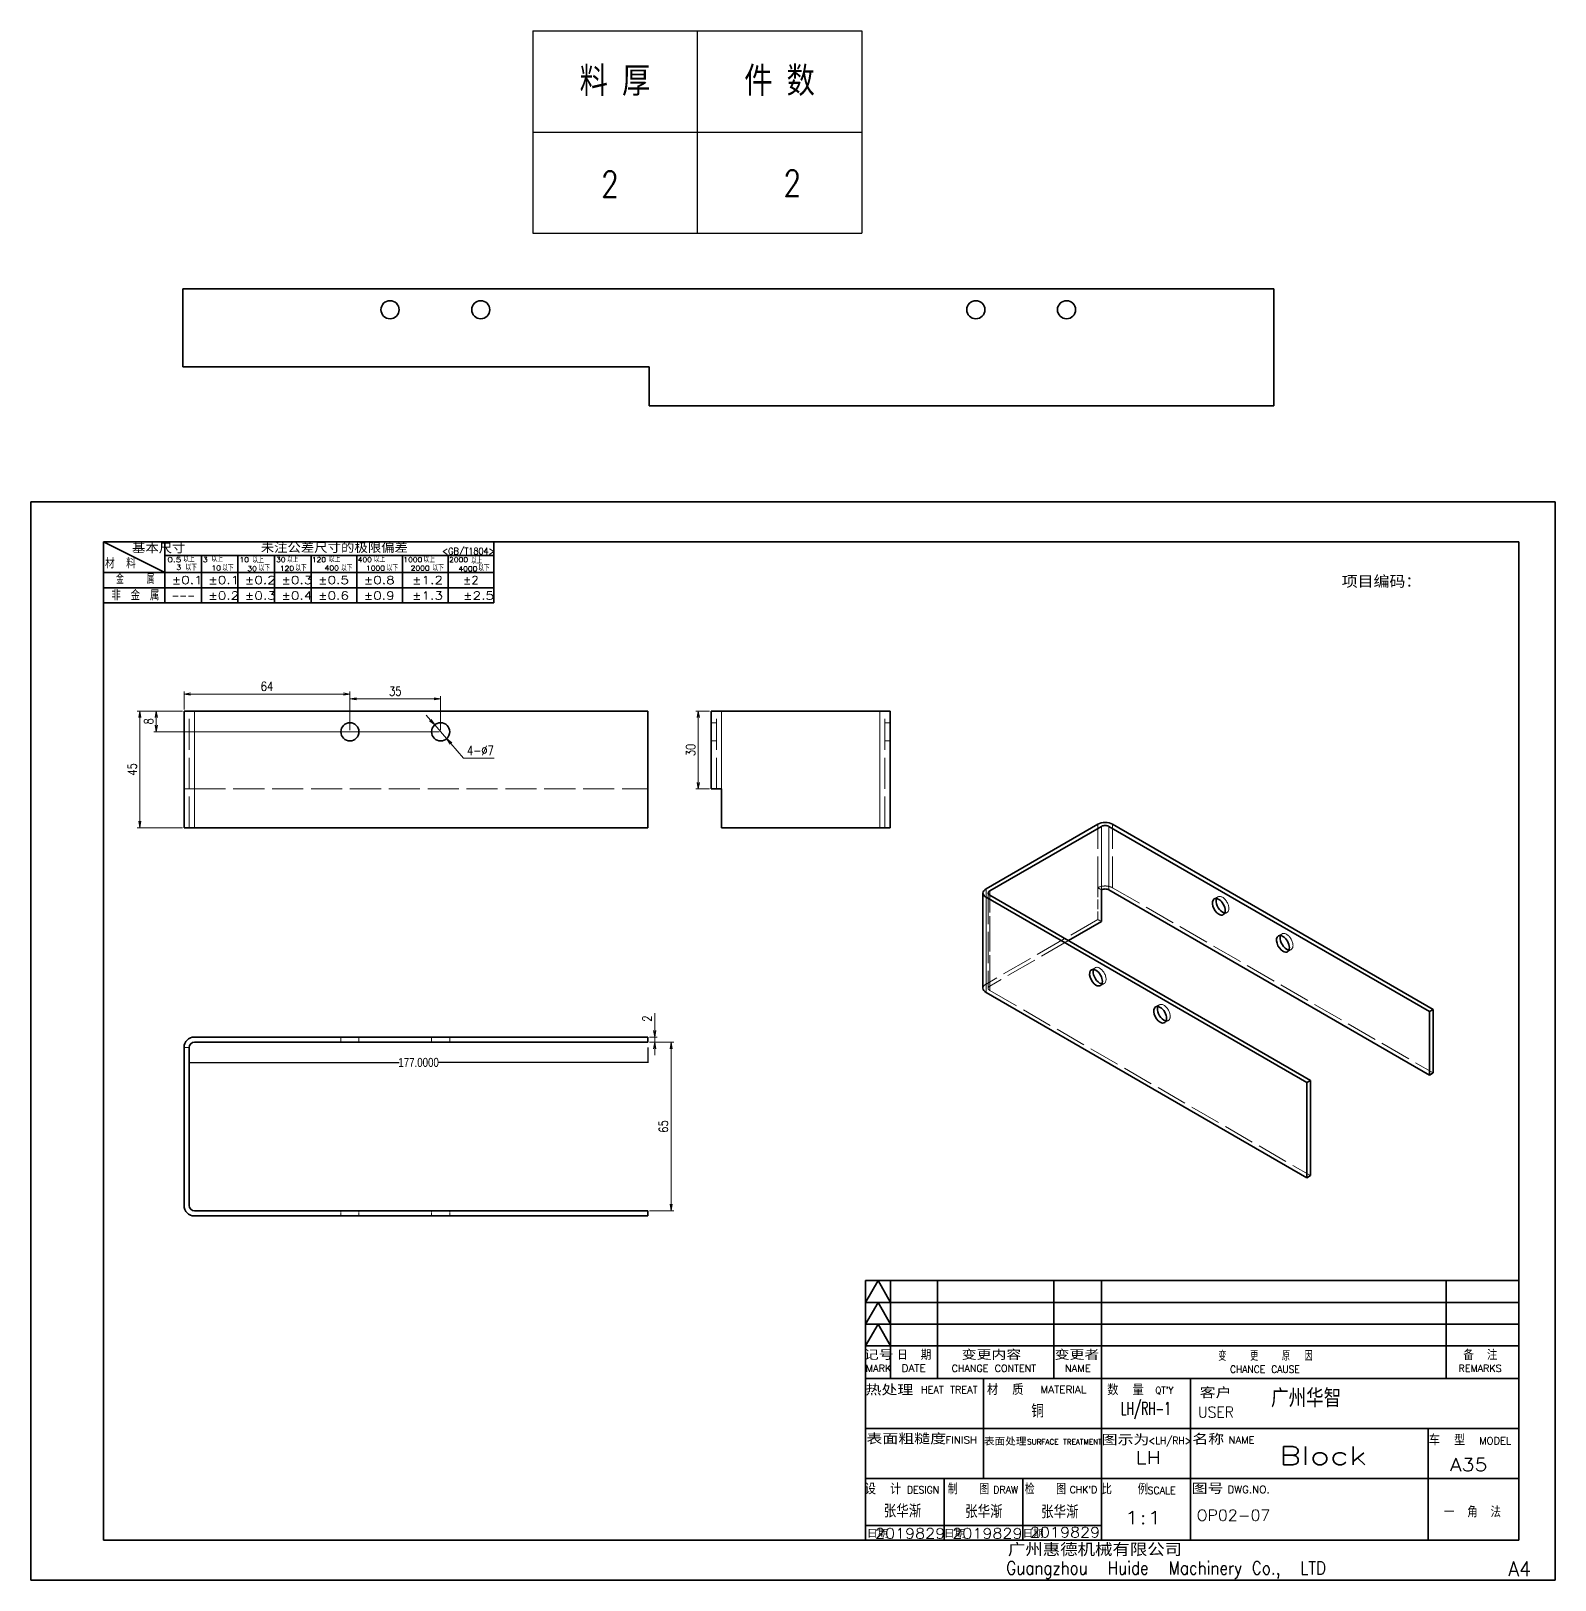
# Model space of a CAD drawing. Extents: x 101112 to 102986, y -48524 to -47445.
# Drawn here: x 101112 to 101700, y -48313 to -47716 of the extents above; entities that cross this region are included whole.
import ezdxf
from ezdxf.enums import TextEntityAlignment as Align

# ---------------------------------------------------------------- set-up
doc = ezdxf.new("R2010")
doc.units = 0
doc.header["$MEASUREMENT"] = 0
doc.linetypes.add('DASHED', pattern=[15, 12, -3])
doc.styles.add('DIM', font='romans.shx', dxfattribs={"width": 0.8, "bigfont": 'bigfont.shx'})
doc.styles.add('HD', font='txt.shx', dxfattribs={"bigfont": 'gbcbig.shx'})
doc.styles.get("Standard").update_dxf_attribs({"font": 'FSGB2312.ttf', "width": 0.8, "height": 3.5})
doc.dimstyles.new('DEH 1-1$0', dxfattribs={"dimtxt": 3.5, "dimasz": 2.5, "dimexe": 1, "dimexo": 0.625, "dimgap": 1.2, "dimtad": 3, "dimdsep": 46, "dimtxsty": 'DIM', "dimblk": 'OPEN', "dimcen": 0, "dimclrd": 8, "dimclre": 8, "dimclrt": 2, "dimazin": 2, "dimtfac": 0.5, "dimtmove": 0, "dimatfit": 3, "dimldrblk": 'OPEN', "dimfxl": 0, "dimtolj": 2, "dimlwd": 13, "dimlwe": 13, "dimarcsym": 0})
doc.dimstyles.new('DEH 1-1$3', dxfattribs={"dimtxt": 3.5, "dimasz": 2.5, "dimexe": 1, "dimexo": 0.625, "dimgap": 1.2, "dimtad": 3, "dimtih": 1, "dimtoh": 1, "dimdsep": 46, "dimtxsty": 'DIM', "dimblk": 'OPEN', "dimcen": 0, "dimclrd": 8, "dimclre": 8, "dimclrt": 2, "dimazin": 2, "dimtfac": 0.5, "dimtmove": 0, "dimatfit": 3, "dimldrblk": 'OPEN', "dimfxl": 0, "dimtolj": 2, "dimlwd": 13, "dimlwe": 13, "dimarcsym": 0})
doc.dimstyles.get("Standard").update_dxf_attribs({"dimtxt": 0.18, "dimasz": 0.18, "dimexe": 0.18, "dimexo": 0.0625, "dimgap": 0.09, "dimtad": 0, "dimtih": 1, "dimtoh": 1, "dimdec": 4, "dimzin": 0, "dimdsep": 46, "dimtxsty": 'Standard', "dimcen": 0.09, "dimadec": 0, "dimazin": 0, "dimtfac": 1, "dimtdec": 4, "dimtofl": 0, "dimtmove": 0, "dimatfit": 3, "dimfxl": 0, "dimtolj": 1, "dimtzin": 0, "dimarcsym": 0})

# ---------------------------------------------------------------- blocks, each defined once
blk = doc.blocks.new('_Open')
at = {"color": 0, "linetype": 'ByBlock', "lineweight": -2}
for p, q in [((-1, 0.17), (0, 0)), ((-1, -0.17), (0, 0)), ((0, 0), (-1, 0))]:
    blk.add_line(p, q, dxfattribs=at)
blk = doc.blocks.new('*D300')
at = {"color": 8, "linetype": 'ByBlock', "lineweight": 13, "transparency": 16777216}
for p, q in [((101170.88, -47978.15), (101159.8, -47978.15)), ((101160.8, -47980.65), (101160.8, -47983.65)), ((101269.88, -47986.15), (101159.8, -47986.15))]:
    blk.add_line(p, q, dxfattribs=at)
at = {"layer": 'Defpoints', "color": 0, "transparency": 16777216}
for p in [(101171.5, -47978.15), (101160.8, -47986.15), (101270.5, -47986.15)]:
    blk.add_point(p, dxfattribs=at)
at = {"color": 8, "lineweight": 13, "transparency": 16777216, "xscale": 2.5, "yscale": 2.5, "zscale": 2.5}
for p, rotation in [((101160.8, -47978.15), 90), ((101160.8, -47986.15), 270)]:
    blk.add_blockref('_Open', p, dxfattribs=dict(at, rotation=rotation))
at = {"color": 2, "transparency": 16777216, "insert": (101157.85, -47982.15), "char_height": 3.5, "attachment_point": 5, "rotation": 90, "style": 'DIM'}
blk.add_mtext('\\A2;8', dxfattribs=at)
blk = doc.blocks.new('*D301')
at = {"color": 8, "linetype": 'ByBlock', "lineweight": 13, "transparency": 16777216}
for p, q in [((101171.5, -47977.53), (101171.5, -47970.59)), ((101174, -47971.59), (101233, -47971.59)), ((101235.5, -47985.53), (101235.5, -47970.59))]:
    blk.add_line(p, q, dxfattribs=at)
at = {"layer": 'Defpoints', "color": 0, "transparency": 16777216}
for p in [(101235.5, -47971.59), (101171.5, -47978.15), (101235.5, -47986.15)]:
    blk.add_point(p, dxfattribs=at)
at = {"color": 8, "lineweight": 13, "transparency": 16777216, "xscale": 2.5, "yscale": 2.5, "zscale": 2.5, "rotation": 180}
blk.add_blockref('_Open', (101171.5, -47971.59), dxfattribs=at)
at = {"color": 8, "lineweight": 13, "transparency": 16777216, "xscale": 2.5, "yscale": 2.5, "zscale": 2.5}
blk.add_blockref('_Open', (101235.5, -47971.59), dxfattribs=at)
at = {"color": 2, "transparency": 16777216, "insert": (101203.5, -47968.64), "char_height": 3.5, "attachment_point": 5, "style": 'DIM'}
blk.add_mtext('\\A2;64', dxfattribs=at)
blk = doc.blocks.new('*D302')
at = {"color": 8, "linetype": 'ByBlock', "lineweight": 13, "transparency": 16777216}
for p, q in [((101235.5, -47985.53), (101235.5, -47972.44)), ((101238, -47973.44), (101268, -47973.44)), ((101270.5, -47985.53), (101270.5, -47972.44))]:
    blk.add_line(p, q, dxfattribs=at)
at = {"layer": 'Defpoints', "color": 0, "transparency": 16777216}
for p in [(101270.5, -47973.44), (101235.5, -47986.15), (101270.5, -47986.15)]:
    blk.add_point(p, dxfattribs=at)
at = {"color": 8, "lineweight": 13, "transparency": 16777216, "xscale": 2.5, "yscale": 2.5, "zscale": 2.5, "rotation": 180}
blk.add_blockref('_Open', (101235.5, -47973.44), dxfattribs=at)
at = {"color": 8, "lineweight": 13, "transparency": 16777216, "xscale": 2.5, "yscale": 2.5, "zscale": 2.5}
blk.add_blockref('_Open', (101270.5, -47973.44), dxfattribs=at)
at = {"color": 2, "transparency": 16777216, "insert": (101253, -47970.49), "char_height": 3.5, "attachment_point": 5, "style": 'DIM'}
blk.add_mtext('\\A2;35', dxfattribs=at)
blk = doc.blocks.new('*D303')
at = {"color": 8, "lineweight": 13, "transparency": 16777216}
for p, q in [((101266.56, -47981.63), (101264.91, -47979.75)), ((101268.2, -47983.51), (101272.8, -47988.79)), ((101279.36, -47996.31), (101274.44, -47990.67)), ((101291.09, -47996.31), (101279.36, -47996.31))]:
    blk.add_line(p, q, dxfattribs=at)
at = {"layer": 'Defpoints', "color": 0, "transparency": 16777216}
for p in [(101268.2, -47983.51), (101272.8, -47988.79)]:
    blk.add_point(p, dxfattribs=at)
at = {"color": 8, "lineweight": 13, "transparency": 16777216, "xscale": 2.5, "yscale": 2.5, "zscale": 2.5}
for p, rotation in [((101268.2, -47983.51), 311.0948106693893), ((101272.8, -47988.79), 131.0948106693893)]:
    blk.add_blockref('_Open', p, dxfattribs=dict(at, rotation=rotation))
at = {"color": 2, "transparency": 16777216, "insert": (101285.83, -47993.36), "char_height": 3.5, "attachment_point": 5, "style": 'DIM'}
blk.add_mtext('\\A2;4-%%c7', dxfattribs=at)
blk = doc.blocks.new('*D304')
at = {"color": 8, "linetype": 'ByBlock', "lineweight": 13, "transparency": 16777216}
for p, q in [((101170.88, -47978.15), (101153.46, -47978.15)), ((101154.46, -47980.65), (101154.46, -48020.65)), ((101170.88, -48023.15), (101153.46, -48023.15))]:
    blk.add_line(p, q, dxfattribs=at)
at = {"layer": 'Defpoints', "color": 0, "transparency": 16777216}
for p in [(101171.5, -47978.15), (101154.46, -48023.15), (101171.5, -48023.15)]:
    blk.add_point(p, dxfattribs=at)
at = {"color": 8, "lineweight": 13, "transparency": 16777216, "xscale": 2.5, "yscale": 2.5, "zscale": 2.5}
for p, rotation in [((101154.46, -47978.15), 90), ((101154.46, -48023.15), 270)]:
    blk.add_blockref('_Open', p, dxfattribs=dict(at, rotation=rotation))
at = {"color": 2, "transparency": 16777216, "insert": (101151.51, -48000.65), "char_height": 3.5, "attachment_point": 5, "rotation": 90, "style": 'DIM'}
blk.add_mtext('\\A2;45', dxfattribs=at)
blk = doc.blocks.new('*D305')
at = {"color": 8, "linetype": 'ByBlock', "lineweight": 13, "transparency": 16777216}
for p, q in [((101374.28, -47978.15), (101368.92, -47978.15)), ((101369.92, -47980.65), (101369.92, -48005.65)), ((101374.28, -48008.15), (101368.92, -48008.15))]:
    blk.add_line(p, q, dxfattribs=at)
at = {"layer": 'Defpoints', "color": 0, "transparency": 16777216}
for p in [(101374.9, -47978.15), (101369.92, -48008.15), (101374.9, -48008.15)]:
    blk.add_point(p, dxfattribs=at)
at = {"color": 8, "lineweight": 13, "transparency": 16777216, "xscale": 2.5, "yscale": 2.5, "zscale": 2.5}
for p, rotation in [((101369.92, -47978.15), 90), ((101369.92, -48008.15), 270)]:
    blk.add_blockref('_Open', p, dxfattribs=dict(at, rotation=rotation))
at = {"color": 2, "transparency": 16777216, "insert": (101366.97, -47993.15), "char_height": 3.5, "attachment_point": 5, "rotation": 90, "style": 'DIM'}
blk.add_mtext('\\A2;30', dxfattribs=at)
blk = doc.blocks.new('*D306')
at = {"color": 8, "linetype": 'ByBlock', "lineweight": 13, "transparency": 16777216}
for p, q in [((101353.1, -48101.37), (101353.1, -48094.61)), ((101351.13, -48103.87), (101354.1, -48103.87)), ((101351.13, -48105.87), (101354.1, -48105.87)), ((101353.1, -48105.87), (101353.1, -48103.87)), ((101353.1, -48108.37), (101353.1, -48110.87))]:
    blk.add_line(p, q, dxfattribs=at)
at = {"layer": 'Defpoints', "color": 0, "transparency": 16777216}
for p in [(101350.5, -48103.87), (101350.5, -48105.87), (101353.1, -48103.87)]:
    blk.add_point(p, dxfattribs=at)
at = {"color": 8, "lineweight": 13, "transparency": 16777216, "xscale": 2.5, "yscale": 2.5, "zscale": 2.5}
for p, rotation in [((101353.1, -48103.87), 270), ((101353.1, -48105.87), 90)]:
    blk.add_blockref('_Open', p, dxfattribs=dict(at, rotation=rotation))
at = {"color": 2, "transparency": 16777216, "insert": (101350.15, -48096.74), "char_height": 3.5, "attachment_point": 5, "rotation": 90, "style": 'DIM'}
blk.add_mtext('\\A2;2', dxfattribs=at)
blk = doc.blocks.new('*D307')
at = {"color": 8, "linetype": 'ByBlock', "lineweight": 13, "transparency": 16777216}
for p, q in [((101351.13, -48105.87), (101360.42, -48105.87)), ((101359.42, -48108.37), (101359.42, -48168.37)), ((101351.13, -48170.87), (101360.42, -48170.87))]:
    blk.add_line(p, q, dxfattribs=at)
at = {"layer": 'Defpoints', "color": 0, "transparency": 16777216}
for p in [(101350.5, -48105.87), (101350.5, -48170.87), (101359.42, -48170.87)]:
    blk.add_point(p, dxfattribs=at)
at = {"color": 8, "lineweight": 13, "transparency": 16777216, "xscale": 2.5, "yscale": 2.5, "zscale": 2.5}
for p, rotation in [((101359.42, -48105.87), 90), ((101359.42, -48170.87), 270)]:
    blk.add_blockref('_Open', p, dxfattribs=dict(at, rotation=rotation))
at = {"color": 2, "transparency": 16777216, "insert": (101356.47, -48138.37), "char_height": 3.5, "attachment_point": 5, "rotation": 90, "style": 'DIM'}
blk.add_mtext('\\A2;65', dxfattribs=at)
blk = doc.blocks.new('*D308')
at = {"color": 0, "linetype": 'ByBlock', "lineweight": -2, "transparency": 16777216}
for p, q in [((101173.5, -48107.94), (101173.5, -48113.86)), ((101350.5, -48107.94), (101350.5, -48113.86)), ((101173.68, -48113.68), (101254.47, -48113.68)), ((101350.32, -48113.68), (101269.53, -48113.68))]:
    blk.add_line(p, q, dxfattribs=at)
at = {"color": 0, "transparency": 16777216}
for points in [[(101173.68, -48113.65), (101173.68, -48113.71), (101173.5, -48113.68)], [(101350.32, -48113.65), (101350.32, -48113.71), (101350.5, -48113.68)]]:
    blk.add_solid(points, dxfattribs=at)
at = {"layer": 'Defpoints', "color": 0, "transparency": 16777216}
for p in [(101173.5, -48107.87), (101350.5, -48107.87), (101350.5, -48113.68)]:
    blk.add_point(p, dxfattribs=at)
at = {"color": 0, "transparency": 16777216, "insert": (101262, -48113.68), "char_height": 3.5, "attachment_point": 5}
blk.add_mtext('\\A1;177.0000', dxfattribs=at)
blk = doc.blocks.new('*T315')
at = {"color": 0, "linetype": 'ByBlock', "lineweight": -2, "transparency": 16777216}
for p, q in [((0, 0), (127, 0)), ((0, 0), (0, -78)), ((63.5, 0), (63.5, -78)), ((127, 0), (127, -78)), ((0, -39), (127, -39)), ((0, -78), (127, -78))]:
    blk.add_line(p, q, dxfattribs=at)
at = {"color": 0, "transparency": 16777216, "char_height": 10, "width": 60.5, "attachment_point": 5}
for s, insert in [('{\\fSimSun|b0|i0|c134|p2;料 厚}', (31.75, -19.5)), ('{\\fSimSun|b0|i0|c134|p2;件 数}', (95.25, -19.5))]:
    blk.add_mtext(s, dxfattribs=dict(at, insert=insert))
blk = doc.blocks.new('拆图参数')
blk.add_blockref('*T315', (-63.5, 78))
at = {"style": 'DIM', "width": 0.8}
blk.add_attdef('6', text='', height=10, dxfattribs=at).set_placement((-37.13, 18.91), align=Align.MIDDLE_LEFT)
blk.add_attdef('1', text='', height=10, dxfattribs=at).set_placement((36.65, 19.27), align=Align.MIDDLE_CENTER)

msp = doc.modelspace()

# ---------------------------------------------------------------- linework, layer by layer
at = {"color": 30, "lineweight": 35}
for p, q in [((101345.98744, -47815.36101), (101170.98744, -47815.36101)), ((101170.98744, -47815.36101), (101170.98744, -47845.36101)), ((101350.98744, -47815.36101), (101411.98744, -47815.36101)), ((101416.98744, -47815.36101), (101591.98744, -47815.36101)), ((101591.98744, -47815.36101), (101591.98744, -47860.36101)), ((101345.98744, -47845.36101), (101170.98744, -47845.36101)), ((101347.98744, -47845.36101), (101345.98744, -47845.36101)), ((101346.98744, -47845.36101), (101350.98744, -47845.36101)), ((101349.98744, -47845.36101), (101347.98744, -47845.36101)), ((101350.98744, -47845.36101), (101350.98744, -47860.36101)), ((101350.98744, -47860.36101), (101411.98744, -47860.36101)), ((101416.98744, -47860.36101), (101591.98744, -47860.36101)), ((101700.44779, -47897.49969), (101112.44779, -47897.49969)), ((101112.44779, -48313.29969), (101112.44779, -47897.49969)), ((101700.44779, -48313.29969), (101700.44779, -47897.49969)), ((101171.5009, -48023.15135), (101171.5009, -47978.15135)), ((101175.5009, -47978.15135), (101350.5009, -47978.15135)), ((101350.5009, -47978.15135), (101350.5009, -48023.15135)), ((101374.90298, -48008.15135), (101374.90298, -47978.15135)), ((101378.90298, -47978.15135), (101439.90298, -47978.15135)), ((101443.90298, -48023.15135), (101443.90298, -47978.15135)), ((101175.5009, -48023.15135), (101350.5009, -48023.15135)), ((101378.90298, -48023.15135), (101439.90298, -48023.15135)), ((101524.05261, -48021.79567), (101480.9191, -48046.69882)), ((101525.46683, -48022.61217), (101482.33331, -48047.51532)), ((101528.29526, -48022.61217), (101652.03894, -48094.05562)), ((101529.70947, -48021.79567), (101653.45316, -48093.23913)), ((101528.29526, -48047.10707), (101652.03894, -48118.55052)), ((101479.74753, -48048.33181), (101479.74753, -48085.07416)), ((101480.9191, -48049.96481), (101604.66279, -48121.40826)), ((101482.33331, -48049.14831), (101606.077, -48120.59176)), ((101480.9191, -48086.70715), (101604.66279, -48158.1506)), ((101652.03894, -48118.55052), (101652.03894, -48094.05562)), ((101653.45316, -48117.73402), (101653.45316, -48093.23913)), ((101175.5009, -48103.87333), (101350.5009, -48103.87333)), ((101175.5009, -48105.87333), (101350.5009, -48105.87333)), ((101171.5009, -48107.87333), (101171.5009, -48168.87333)), ((101173.5009, -48107.87333), (101173.5009, -48168.87333)), ((101604.66279, -48121.40826), (101604.66279, -48158.1506)), ((101606.077, -48120.59176), (101606.077, -48157.33411)), ((101175.5009, -48170.87333), (101350.5009, -48170.87333)), ((101175.5009, -48172.87333), (101350.5009, -48172.87333)), ((101112.44779, -48313.29969), (101700.44779, -48313.29969))]:
    msp.add_line(p, q, dxfattribs=at)
at = {"color": 30, "lineweight": 35, "ltscale": 0.1}
for p, q in [((101349.98744, -47815.36101), (101345.98744, -47815.36101)), ((101346.98744, -47815.36101), (101350.98744, -47815.36101)), ((101411.98744, -47815.36101), (101415.98744, -47815.36101)), ((101412.98744, -47815.36101), (101416.98744, -47815.36101)), ((101411.98744, -47860.36101), (101415.98744, -47860.36101)), ((101412.98744, -47860.36101), (101416.98744, -47860.36101)), ((101171.5009, -47978.15135), (101175.5009, -47978.15135)), ((101374.90298, -47978.15135), (101378.90298, -47978.15135)), ((101439.90298, -47978.15135), (101443.90298, -47978.15135)), ((101374.90298, -48008.15135), (101378.90298, -48008.15135)), ((101171.5009, -48023.15135), (101175.5009, -48023.15135)), ((101439.90298, -48023.15135), (101443.90298, -48023.15135))]:
    msp.add_line(p, q, dxfattribs=at)
at = {"color": 7, "lineweight": 35}
for p, q in [((101112.44779, -47897.49969), (101112.44779, -48313.29969)), ((101700.44779, -47897.49969), (101112.44779, -47897.49969)), ((101700.44779, -48313.29969), (101700.44779, -47897.49969)), ((101140.44779, -47912.89969), (101140.44779, -48297.89969)), ((101686.44779, -47912.89969), (101140.44779, -47912.89969)), ((101686.44779, -48297.89969), (101686.44779, -47912.89969)), ((101686.44779, -48235.59969), (101434.44779, -48235.59969)), ((101140.44779, -48297.89969), (101686.44779, -48297.89969)), ((101112.44779, -48313.29969), (101700.44779, -48313.29969))]:
    msp.add_line(p, q, dxfattribs=at)
at = {"color": 9, "lineweight": 35}
for p, q in [((101140.44779, -47912.89969), (101164.07979, -47924.74369)), ((101164.07979, -47936.41969), (101164.07979, -47912.89969)), ((101291.08779, -47936.41969), (101291.08779, -47912.89969)), ((101164.07979, -47918.19169), (101291.08779, -47918.19169)), ((101140.44779, -47924.74369), (101291.08779, -47924.74369)), ((101140.44779, -47930.58169), (101291.08779, -47930.58169)), ((101140.44779, -47936.41969), (101291.08779, -47936.41969)), ((101434.44779, -48197.79969), (101686.44779, -48197.79969)), ((101434.44779, -48297.89969), (101434.44779, -48197.79969)), ((101444.04895, -48235.59969), (101444.04895, -48197.79969)), ((101462.24895, -48235.59969), (101462.24895, -48197.79969)), ((101507.04895, -48235.59969), (101507.04895, -48197.79969)), ((101525.44779, -48297.89969), (101525.44779, -48197.79969)), ((101658.44779, -48197.79969), (101658.44779, -48235.59969)), ((101434.44779, -48206.19969), (101686.44779, -48206.19969)), ((101434.44779, -48214.59969), (101686.44779, -48214.59969)), ((101434.44779, -48222.99969), (101686.44779, -48222.99969)), ((101434.44779, -48222.99969), (101686.44779, -48222.99969)), ((101686.44779, -48235.59969), (101434.44779, -48235.59969)), ((101559.74779, -48235.59969), (101559.74779, -48297.89969)), ((101559.74779, -48254.84969), (101434.44779, -48254.84969)), ((101559.74779, -48254.84969), (101686.44779, -48254.84969)), ((101651.44779, -48254.84969), (101651.44779, -48297.89969)), ((101559.74779, -48274.09969), (101434.44779, -48274.09969)), ((101464.79979, -48274.09969), (101464.79979, -48297.89969)), ((101495.12379, -48274.09969), (101495.12379, -48297.89969)), ((101559.74779, -48274.09969), (101686.44779, -48274.09969)), ((101434.44779, -48292.29969), (101525.44779, -48292.29969))]:
    msp.add_line(p, q, dxfattribs=at)
at = {"color": 9, "lineweight": 35, "ltscale": 0.4557}
for p, q in [((101178.19179, -47936.41969), (101178.19179, -47918.19169)), ((101192.30379, -47936.41969), (101192.30379, -47918.19169)), ((101206.41579, -47936.41969), (101206.41579, -47918.19169)), ((101220.52779, -47936.41969), (101220.52779, -47918.19169)), ((101238.16779, -47936.41969), (101238.16779, -47918.19169)), ((101255.80779, -47936.41969), (101255.80779, -47918.19169)), ((101273.44779, -47936.41969), (101273.44779, -47918.19169))]:
    msp.add_line(p, q, dxfattribs=at)
at = {"color": 30, "linetype": 'DASHED', "lineweight": 13}
for p, q in [((101173.5009, -48023.15135), (101173.5009, -47978.15135)), ((101175.5009, -48023.15135), (101175.5009, -47978.15135)), ((101175.5009, -48008.15135), (101175.5009, -47978.15135)), ((101175.5009, -48008.15135), (101175.5009, -47978.15135)), ((101376.90298, -48008.15135), (101376.90298, -47978.15135)), ((101378.90298, -48008.15135), (101378.90298, -47978.15135)), ((101439.90298, -48023.15135), (101439.90298, -47978.15135)), ((101441.90298, -48023.15135), (101441.90298, -47978.15135)), ((101175.5009, -48008.15135), (101350.5009, -48008.15135)), ((101524.05261, -48046.29057), (101524.05261, -48021.79567)), ((101529.70947, -48046.29057), (101529.70947, -48021.79567)), ((101480.9191, -48083.44117), (101480.9191, -48046.69882)), ((101529.70947, -48046.29057), (101653.45316, -48117.73402)), ((101481.74753, -48048.33181), (101481.74753, -48085.07416)), ((101482.33331, -48084.25766), (101482.33331, -48049.14831)), ((101482.33331, -48085.89066), (101482.33331, -48049.14831)), ((101524.05261, -48058.53802), (101480.9191, -48083.44117)), ((101512.7389, -48066.70299), (101482.33331, -48084.25766)), ((101482.33331, -48085.89066), (101606.077, -48157.33411))]:
    msp.add_line(p, q, dxfattribs=at)
at = {"color": 30, "lineweight": 13}
for p, q in [((101175.5009, -48023.15135), (101175.5009, -47978.15135)), ((101378.90298, -48008.15135), (101378.90298, -47978.15135)), ((101439.90298, -48023.15135), (101439.90298, -47978.15135)), ((101525.46683, -48047.10707), (101525.46683, -48022.61217)), ((101528.29526, -48047.10707), (101528.29526, -48022.61217)), ((101480.9191, -48086.70715), (101480.9191, -48049.96481))]:
    msp.add_line(p, q, dxfattribs=at)
at = {"color": 30, "linetype": 'DASHED', "lineweight": 13, "ltscale": 0.05}
for p, q in [((101376.90298, -47982.65135), (101374.90298, -47982.65135)), ((101376.90298, -47982.65135), (101374.90298, -47982.65135)), ((101443.90298, -47982.65135), (101441.90298, -47982.65135)), ((101443.90298, -47982.65135), (101441.90298, -47982.65135)), ((101376.90298, -47989.65135), (101374.90298, -47989.65135)), ((101376.90298, -47989.65135), (101374.90298, -47989.65135)), ((101443.90298, -47989.65135), (101441.90298, -47989.65135)), ((101443.90298, -47989.65135), (101441.90298, -47989.65135)), ((101171.5009, -48008.15135), (101173.5009, -48008.15135)), ((101173.5009, -48008.15135), (101175.5009, -48008.15135)), ((101232.0009, -48103.87333), (101232.0009, -48105.87333)), ((101239.0009, -48103.87333), (101239.0009, -48105.87333)), ((101267.0009, -48103.87333), (101267.0009, -48105.87333)), ((101274.0009, -48103.87333), (101274.0009, -48105.87333)), ((101171.5009, -48107.87333), (101173.5009, -48107.87333)), ((101232.0009, -48170.87333), (101232.0009, -48172.87333)), ((101239.0009, -48170.87333), (101239.0009, -48172.87333)), ((101267.0009, -48170.87333), (101267.0009, -48172.87333)), ((101274.0009, -48170.87333), (101274.0009, -48172.87333))]:
    msp.add_line(p, q, dxfattribs=at)
at = {"color": 30, "lineweight": 35, "ltscale": 0.375}
msp.add_line((101378.90298, -48008.15135), (101378.90298, -48023.15135), dxfattribs=at)
at = {"color": 30, "linetype": 'DASHED', "lineweight": 13, "ltscale": 0.306186}
msp.add_line((101524.05261, -48046.29057), (101524.05261, -48058.53802), dxfattribs=at)
at = {"color": 30, "linetype": 'DASHED', "lineweight": 13, "ltscale": 0.040825}
for p, q in [((101524.05261, -48046.29057), (101525.46683, -48047.10707)), ((101570.38588, -48049.79146), (101568.97166, -48050.60795)), ((101524.05261, -48058.53802), (101525.46683, -48059.35452)), ((101573.88588, -48055.85363), (101572.47166, -48056.67013)), ((101595.13461, -48064.08015), (101593.7204, -48064.89664)), ((101598.63461, -48070.14232), (101597.2204, -48070.95882)), ((101523.00972, -48077.14409), (101521.59551, -48077.96059)), ((101526.50972, -48083.20627), (101525.09551, -48084.02277)), ((101547.75846, -48091.43278), (101546.34425, -48092.24928)), ((101551.25846, -48097.49496), (101549.84425, -48098.31146))]:
    msp.add_line(p, q, dxfattribs=at)
at = {"color": 30, "lineweight": 35, "ltscale": 0.306186}
msp.add_line((101525.46683, -48059.35452), (101525.46683, -48047.10707), dxfattribs=at)
at = {"color": 30, "lineweight": 13, "ltscale": 0.040825}
msp.add_line((101482.33331, -48049.14831), (101482.33331, -48047.51532), dxfattribs=at)
at = {"color": 30, "lineweight": 35, "ltscale": 0.367424}
msp.add_line((101525.46683, -48059.35452), (101512.7389, -48066.70299), dxfattribs=at)
at = {"color": 30, "lineweight": 35, "ltscale": 0.040825}
for p, q in [((101652.03894, -48094.05562), (101653.45316, -48093.23913)), ((101652.03894, -48118.55052), (101653.45316, -48117.73402)), ((101604.66279, -48121.40826), (101606.077, -48120.59176)), ((101604.66279, -48158.1506), (101606.077, -48157.33411))]:
    msp.add_line(p, q, dxfattribs=at)
at = {"color": 30, "lineweight": 35, "ltscale": 0.05}
for p, q in [((101350.5009, -48105.87333), (101350.5009, -48103.87333)), ((101350.5009, -48172.87333), (101350.5009, -48170.87333))]:
    msp.add_line(p, q, dxfattribs=at)
at = {"color": 9, "lineweight": 35, "ltscale": 0.241875}
for p, q in [((101434.44779, -48206.19969), (101439.24837, -48197.79969)), ((101439.24837, -48197.79969), (101444.04895, -48206.19969)), ((101434.44779, -48214.59969), (101439.24837, -48206.19969)), ((101439.24837, -48206.19969), (101444.04895, -48214.59969)), ((101434.44779, -48222.99969), (101439.24837, -48214.59969)), ((101439.24837, -48214.59969), (101444.04895, -48222.99969))]:
    msp.add_line(p, q, dxfattribs=at)
at = {"color": 9, "lineweight": 35, "ltscale": 0.48125}
for p, q in [((101479.94779, -48235.59969), (101479.94779, -48254.84969)), ((101479.94779, -48254.84969), (101479.94779, -48274.09969))]:
    msp.add_line(p, q, dxfattribs=at)
at = {"color": 30, "lineweight": 35}
for centre in [(101250.98744, -47823.36101), (101285.98744, -47823.36101), (101476.98744, -47823.36101), (101511.98744, -47823.36101), (101235.5009, -47986.15135), (101270.5009, -47986.15135)]:
    msp.add_circle(centre, 3.5, dxfattribs=at)
for centre, radius, start, end in [((101175.5009, -48107.87333), 4, 90, 180), ((101175.5009, -48107.87333), 2, 90, 180), ((101175.5009, -48168.87333), 4, 180, 270), ((101175.5009, -48168.87333), 2, 180, 270)]:
    msp.add_arc(centre, radius, start, end, dxfattribs=at)
for centre, major_axis, start_param, end_param in [((101526.8811, -48023.42867), (-4, 0), 3.926990817, 5.497787144), ((101526.8811, -48023.42867), (-2, 0), 3.926990817, 5.497787144), ((101483.74755, -48048.33181), (-4, 0), 5.497787144, 6.283185307), ((101526.8811, -48047.92358), (-2, 0), 3.926990817, 5.497787144), ((101483.74755, -48048.33181), (-4, 0), 6.283185307, 7.068583471), ((101483.74755, -48048.33181), (-2, 0), 5.497787144, 6.283185307), ((101483.74755, -48048.33181), (-2, 0), 6.283185307, 7.068583471), ((101570.72167, -48053.63903), (-1.75, 3.03109), 0, 2.35619449), ((101570.72167, -48053.63903), (-1.75, 3.03109), 3.141592654, 6.283185307), ((101572.13586, -48052.82253), (-1.75, 3.03109), 0.415879716, 2.35619449), ((101570.72167, -48053.63903), (-1.75, 3.03109), 2.35619449, 3.141592654), ((101572.13586, -48052.82253), (-1.75, 3.03109), 2.35619449, 2.725713083), ((101595.47039, -48067.92776), (-1.75, 3.03109), 0, 2.35619449), ((101595.47039, -48067.92776), (-1.75, 3.03109), 3.141592654, 6.283185307), ((101596.88464, -48067.11123), (-1.75, 3.03109), 0.415879716, 2.35619449), ((101595.47039, -48067.92776), (-1.75, 3.03109), 2.35619449, 3.141592654), ((101596.88464, -48067.11123), (-1.75, 3.03109), 2.35619449, 2.725713083), ((101523.34545, -48080.99166), (-1.75, 3.03109), 0, 2.35619449), ((101523.34545, -48080.99166), (-1.75, 3.03109), 3.141592654, 6.283185307), ((101524.75976, -48080.17519), (-1.75, 3.03109), 0.415879716, 2.35619449), ((101524.75976, -48080.17519), (-1.75, 3.03109), 2.35619449, 2.725713083), ((101483.74755, -48085.07418), (-4, 0), 6.283185307, 7.068583471), ((101523.34545, -48080.99166), (-1.75, 3.03109), 2.35619449, 3.141592654), ((101548.09423, -48095.28036), (-1.75, 3.03109), 0, 2.35619449), ((101548.09423, -48095.28036), (-1.75, 3.03109), 3.141592654, 6.283185307), ((101549.50848, -48094.46389), (-1.75, 3.03109), 0.415879716, 2.35619449), ((101548.09423, -48095.28036), (-1.75, 3.03109), 2.35619449, 3.141592654), ((101549.50848, -48094.46389), (-1.75, 3.03109), 2.35619449, 2.725713083)]:
    msp.add_ellipse(centre, major_axis=major_axis, ratio=0.577350269, start_param=start_param, end_param=end_param, dxfattribs=at)
at = {"color": 30, "linetype": 'DASHED', "lineweight": 13}
for centre, major_axis, start_param, end_param in [((101526.8811, -48047.92358), (-4, 0), 3.926990817, 5.497787144), ((101572.13586, -48052.82253), (-1.75, 3.03109), 0, 0.415879716), ((101572.13586, -48052.82253), (-1.75, 3.03109), 3.141592654, 6.283185307), ((101572.13586, -48052.82253), (-1.75, 3.03109), 2.725713083, 3.141592654), ((101596.88464, -48067.11123), (-1.75, 3.03109), 0, 0.415879716), ((101596.88464, -48067.11123), (-1.75, 3.03109), 3.141592654, 6.283185307), ((101596.88464, -48067.11123), (-1.75, 3.03109), 2.725713083, 3.141592654), ((101524.75976, -48080.17519), (-1.75, 3.03109), 0, 0.415879716), ((101524.75976, -48080.17519), (-1.75, 3.03109), 3.141592654, 6.283185307), ((101483.74755, -48085.07418), (-4, 0), 5.497787144, 6.283185307), ((101483.74755, -48085.07418), (-2, 0), 5.497787144, 6.283185307), ((101483.74755, -48085.07418), (-2, 0), 6.283185307, 7.068583471), ((101524.75976, -48080.17519), (-1.75, 3.03109), 2.725713083, 3.141592654), ((101549.50848, -48094.46389), (-1.75, 3.03109), 0, 0.415879716), ((101549.50848, -48094.46389), (-1.75, 3.03109), 3.141592654, 6.283185307), ((101549.50848, -48094.46389), (-1.75, 3.03109), 2.725713083, 3.141592654)]:
    msp.add_ellipse(centre, major_axis=major_axis, ratio=0.577350269, start_param=start_param, end_param=end_param, dxfattribs=at)

# ---------------------------------------------------------------- block references
msp.add_blockref('拆图参数', (101369.50883, -47793.84465)).add_auto_attribs({'1': '2', '6': '2'})

# ---------------------------------------------------------------- texts
at = {"color": 9, "lineweight": 13, "style": 'HD'}
for s, height, width, p, p2 in [('基本尺寸', 3.528, 2.048348, (101151.42142, -47917.32538), (101172.06498, -47917.32538)), ('未注公差尺寸的极限偏差', 3.5280001, 2.026326, (101201.09721, -47917.12479), (101257.86771, -47917.12479)), ('<GB/T1804>', 2.52, 0.912731, (101271.0474, -47917.72022), (101291.36478, -47917.72022)), ('材 料', 3.528, 1.39766, (101141.04252, -47923.08393), (101152.88041, -47923.08393)), ('0.5', 1.89, 1.583638, (101165.00736, -47920.67789), (101170.49467, -47920.67789)), ('3', 1.89, 1.451668, (101168.53275, -47923.6767), (101170.36185, -47923.6767)), ('以上', 2.268, 1.381754, (101171.18412, -47920.66852), (101175.57377, -47920.66852)), ('以下', 2.268, 1.426689, (101172.08353, -47923.93152), (101176.47318, -47923.93152)), ('3', 1.89, 1.451668, (101178.79935, -47920.67789), (101180.62846, -47920.67789)), ('以上', 2.268, 1.381754, (101182.08646, -47920.56284), (101186.47611, -47920.56284)), ('以下', 2.268, 1.426689, (101186.19584, -47924.12543), (101190.58549, -47924.12543)), ('10', 1.89, 1.659049, (101192.91166, -47920.67789), (101196.56986, -47920.67789)), ('以上', 2.268, 1.381754, (101197.88725, -47920.9856), (101202.27689, -47920.9856)), ('以下', 2.268, 1.426689, (101200.30717, -47924.12543), (101204.69682, -47924.12543)), ('30', 1.89, 1.290371, (101207.02396, -47920.67789), (101210.68217, -47920.67789)), ('以上', 2.268, 1.381754, (101211.21537, -47920.82706), (101215.60502, -47920.82706)), ('以下', 2.268, 1.426689, (101214.41947, -47924.12543), (101218.80912, -47924.12543)), ('120', 1.89, 1.340001, (101220.79935, -47920.67789), (101226.28666, -47920.67789)), ('以上', 2.268, 1.381754, (101227.356, -47920.72138), (101231.74564, -47920.72138)), ('以下', 2.268, 1.426689, (101232.0601, -47924.12543), (101236.44975, -47924.12543)), ('400', 1.89, 1.244287, (101238.48685, -47920.67789), (101243.97416, -47920.67789)), ('以上', 2.268, 1.381754, (101244.70756, -47920.77423), (101249.09721, -47920.77423)), ('以下', 2.268, 1.426689, (101249.69975, -47924.12543), (101254.08939, -47924.12543)), ('1000', 1.89, 1.366276, (101256.12748, -47920.67789), (101263.44389, -47920.67789)), ('以上', 2.268, 1.381754, (101263.90189, -47920.87992), (101268.29154, -47920.87992)), ('以下', 2.268, 1.426689, (101267.33939, -47924.12543), (101271.72904, -47924.12543)), ('2000', 1.89, 1.222457, (101273.76713, -47920.67789), (101281.08353, -47920.67789)), ('以上', 2.268, 1.381754, (101282.21439, -47921.29099), (101286.60404, -47921.29099)), ('以下', 2.268, 1.426689, (101284.98002, -47924.12543), (101289.36967, -47924.12543)), ('金   属', 3.528, 0.965088, (101145.25932, -47929.08704), (101160.13041, -47929.08704)), ('%%p0.1', 3.086, 1.54845, (101166.74174, -47929.15457), (101178.68803, -47929.15457)), ('%%p0.1', 3.086, 1.54845, (101180.85404, -47929.15457), (101192.80033, -47929.15457)), ('10', 1.89, 1.659049, (101182.09135, -47923.92343), (101185.74955, -47923.92343)), ('%%p0.2', 3.086, 1.366279, (101194.96635, -47929.15457), (101206.91264, -47929.15457)), ('30', 1.89, 1.290371, (101195.93998, -47924.13483), (101199.59818, -47924.13483)), ('120', 1.89, 1.340001, (101208.47904, -47924.08197), (101213.96635, -47924.08197)), ('%%p0.3', 3.086, 1.366279, (101209.07767, -47929.15457), (101221.02396, -47929.15457)), ('%%p0.5', 3.086, 1.366279, (101223.18998, -47929.15457), (101235.13627, -47929.15457)), ('400', 1.89, 1.244287, (101225.7349, -47923.92343), (101231.22221, -47923.92343)), ('%%p0.8', 3.086, 1.366279, (101240.82963, -47929.15457), (101252.77592, -47929.15457)), ('1000', 1.89, 1.366276, (101241.70267, -47923.97629), (101249.01908, -47923.97629)), ('2000', 1.89, 1.222457, (101258.94975, -47923.97626), (101266.26615, -47923.97626)), ('%%p1.2', 3.086, 1.451672, (101259.47318, -47929.15457), (101271.41947, -47929.15457)), ('4000', 1.89, 1.222457, (101277.36869, -47924.22687), (101284.6851, -47924.22687)), ('%%p2', 3.086, 1.161242, (101279.17826, -47929.15457), (101285.15092, -47929.15457)), ('非 金 属', 3.528, 1.281426, (101143.45267, -47935.36591), (101161.9683, -47935.36591)), ('%%p0.2', 3.086, 1.366279, (101180.85404, -47935.15882), (101192.80033, -47935.15882)), ('%%p0.3', 3.086, 1.366279, (101194.96635, -47935.15882), (101206.91264, -47935.15882)), ('%%p0.4', 3.086, 1.366279, (101209.07767, -47935.15882), (101221.02396, -47935.15882)), ('%%p0.6', 3.086, 1.366279, (101223.18998, -47935.15882), (101235.13627, -47935.15882)), ('%%p0.9', 3.086, 1.366279, (101240.82963, -47935.15882), (101252.77592, -47935.15882)), ('%%p1.3', 3.086, 1.451672, (101259.47318, -47935.15882), (101271.41947, -47935.15882)), ('%%p2.5', 3.086, 1.290375, (101279.17826, -47935.15882), (101291.12455, -47935.15882)), ('---', 3.086, 1.088665, (101166.74174, -47935.15882), (101175.70072, -47935.15882)), ('记号', 3.92, 2.139223, (101433.77787, -48228.40042), (101445.24662, -48228.40042)), ('日 期', 3.92, 1.417204, (101446.64701, -48228.40042), (101459.80033, -48228.40042)), ('变更内容', 3.92, 2.048368, (101471.53568, -48228.40042), (101494.47318, -48228.40042)), ('变更者', 3.92, 2.061634, (101507.40092, -48228.40042), (101524.60404, -48228.40042)), ('变   更   原  因', 3.9200001, 0.861833, (101570.52103, -48228.75438), (101606.93803, -48228.75438)), ('备 注', 3.92, 1.397671, (101665.07767, -48228.40042), (101678.231, -48228.40042)), ('MARK', 2.8, 0.967272, (101434.52299, -48233.06407), (101444.45365, -48233.06407)), ('DATE', 2.8, 0.908869, (101448.34232, -48232.96038), (101457.67338, -48232.96038)), ('CHANGE CONTENT', 2.8, 0.851013, (101467.63529, -48233.06407), (101500.20072, -48233.06407)), ('NAME', 2.8, 0.974787, (101511.30326, -48233.06407), (101521.31107, -48233.06407)), ('CHANCE CAUSE', 2.8, 0.824229, (101575.06107, -48233.41803), (101601.98588, -48233.41803)), ('REMARKS', 2.8, 0.89073, (101663.22221, -48233.06407), (101679.84916, -48233.06407)), ('热处理', 4.2, 2.072341, (101434.43412, -48242.10653), (101452.86576, -48242.10653)), ('HEAT TREAT', 2.8, 0.808406, (101455.77982, -48241.30198), (101477.66068, -48241.30198)), ('材 质', 4.2, 1.404115, (101481.27006, -48241.93956), (101495.36283, -48241.93956)), ('MATERIAL', 2.8, 0.863877, (101501.88432, -48241.24891), (101519.6226, -48241.24891)), ('数 量', 4.2, 1.404115, (101527.67826, -48242.03756), (101541.77103, -48242.03756)), ('客户', 4.2, 2.192286, (101563.36674, -48243.19647), (101575.65482, -48243.19647)), ("QT'Y ", 2.8, 0.730872, (101546.23295, -48241.52856), (101555.44193, -48241.52856)), ('USER', 4.2, 0.898247, (101562.70463, -48250.6397), (101576.53764, -48250.6397)), ('表面粗糙度', 4.2, 2.028, (101434.77982, -48260.9806), (101465.49955, -48260.9806)), ('FINISH', 2.8, 0.871303, (101465.26908, -48260.70483), (101477.46732, -48260.70483)), ('表面处理', 2.8, 2.05629, (101480.1226, -48261.38119), (101496.50639, -48261.38119)), ('SURFACE TREATMENT', 2.0999999, 0.822015, (101496.78861, -48261.05523), (101525.55912, -48261.05523)), ('图示为', 4.2, 2.094155, (101525.51908, -48261.36961), (101543.95072, -48261.36961)), ('<LH/RH>', 2.8, 0.935187, (101543.5933, -48260.92882), (101560.17728, -48260.92882)), ('名称\u3000', 4.2, 3.157852, (101560.52103, -48261.12653), (101578.95267, -48261.12653)), ('NAME', 2.8, 0.974787, (101574.53471, -48260.70505), (101584.54252, -48260.70505)), ('车 型', 4.2, 1.404115, (101651.74662, -48261.37987), (101665.83939, -48261.37987)), ('MODEL', 2.8, 0.947515, (101671.19682, -48260.97413), (101683.57767, -48260.97413)), ('设 计', 4.2, 1.410626, (101434.12455, -48280.2515), (101448.21732, -48280.2515)), (' DESIGN', 2.8, 0.828903, (101448.14115, -48279.94962), (101462.84037, -48279.94962)), ('制  图', 4.2, 1.138953, (101466.2056, -48280.25149), (101482.10404, -48280.25149)), (' DRAW', 2.8, 0.856306, (101481.32279, -48279.87897), (101493.31107, -48279.87897)), ('检  图', 4.2, 1.138953, (101495.88334, -48280.2515), (101511.78178, -48280.2515)), ("CHK'D", 2.8, 0.908705, (101513.22221, -48279.84439), (101523.82377, -48279.84439)), ('比  例\u3000', 4.2, 1.553299, (101525.47318, -48280.30569), (101547.51517, -48280.30569)), ('SCALE', 2.8, 0.829954, (101543.23978, -48280.13058), (101554.08451, -48280.13058)), ('图号', 4.2, 2.139247, (101560.2642, -48280.15884), (101572.55228, -48280.15884)), ('DWG.NO.', 2.8, 1.026252, (101574.07475, -48279.76545), (101590.35795, -48279.76545)), ('一 角 法', 4.2, 1.271132, (101657.54935, -48289.11703), (101679.59135, -48289.11703)), ('日期', 2.8, 2.139332, (101434.95463, -48296.93378), (101443.14701, -48296.93378)), ('日期', 2.8, 2.139332, (101464.68607, -48296.93378), (101472.87846, -48296.93378)), ('日期', 2.8, 2.139332, (101495.01029, -48296.93378), (101503.20267, -48296.93378))]:
    msp.add_text(s, height=height, dxfattribs=dict(at, width=width)).set_placement(p, p2, align=Align.FIT)
at = {"color": 9, "lineweight": 13, "width": 2.368414}
msp.add_text('项目编码：', height=4.2, dxfattribs=at).set_placement((101618.13627, -47930.19168), (101648.856, -47930.19168), align=Align.FIT)
at = {"color": 3, "lineweight": 13, "style": 'HD'}
for s, height, width, p, p2 in [('LH/RH-1', 5, 0.611194, (101532.92338, -48249.64698), (101552.27787, -48249.64698)), ('广州华智', 7, 1.376339, (101590.86283, -48246.6477), (101617.95951, -48246.6477)), ('铜', 5, 1.539382, (101498.38822, -48250.63371), (101503.22709, -48250.63371)), ('Block', 7, 1.161295, (101594.01517, -48268.85884), (101627.88627, -48268.85884)), ('LH', 5, 1.161328, (101538.64799, -48268.54089), (101548.32572, -48268.54089)), ('A35', 5, 1.088745, (101659.8931, -48271.27766), (101674.40971, -48271.27766)), ('张华渐', 5, 1.363909, (101441.43412, -48289.19967), (101455.95072, -48289.19967)), ('张华渐', 5, 1.363909, (101472.82963, -48289.38495), (101487.34623, -48289.38495)), ('张华渐', 5, 1.363909, (101502.14506, -48289.50027), (101516.66166, -48289.50027)), ('OP02-07', 4.2, 1.069593, (101562.16557, -48290.40832), (101590.61674, -48290.40832)), ('1:1', 5, 2.17749, (101534.25736, -48291.74743), (101548.77396, -48291.74743)), ('2019829', 4, 1.098514, (101438.0806, -48297.33077), (101465.17728, -48297.33077)), ('2019829', 4, 1.098514, (101467.90092, -48297.33077), (101494.9976, -48297.33077)), ('2019829', 4, 1.098514, (101497.85307, -48296.89585), (101524.94975, -48296.89585))]:
    msp.add_text(s, height=height, dxfattribs=dict(at, width=width)).set_placement(p, p2, align=Align.FIT)
at = {"color": 1, "lineweight": 13, "style": 'HD', "width": 1.539382}
msp.add_text('铜', height=5, dxfattribs=at).set_placement((101498.38822, -48250.63371), (101503.22709, -48250.63371), align=Align.FIT)
at = {"color": 7, "lineweight": 13, "style": 'HD'}
for s, height, width, p, p2 in [('广州惠德机械有限公司', 5, 1.877356, (101489.36576, -48304.11087), (101556.55717, -48304.11087)), ('Guangzhou  Huide  Machinery Co.,  LTD  ', 5, 0.717937, (101488.71342, -48311.13599), (101619.73685, -48311.13599)), ('A4', 5.6, 0.945347, (101682.36576, -48311.79164), (101691.189, -48311.79164))]:
    msp.add_text(s, height=height, dxfattribs=dict(at, width=width)).set_placement(p, p2, align=Align.FIT)

# ---------------------------------------------------------------- dimensions: what is measured, and where the dimension line sits
for base, p1, p2, picture, middle in [((101235.5009, -47971.59416), (101171.5009, -47978.15135), (101235.5009, -47986.15135), '*D301', (101203.5009, -47968.64416)), ((101270.5009, -47973.43612), (101235.5009, -47986.15135), (101270.5009, -47986.15135), '*D302', (101253.0009, -47970.48612))]:
    dim = msp.add_linear_dim(base=base, p1=p1, p2=p2, dimstyle='DEH 1-1$0')
    dim.commit()
    dim.dimension.update_dxf_attribs({"geometry": picture, "text_midpoint": middle})
for base, p1, p2, picture, middle in [((101154.46143, -48023.15135), (101171.5009, -47978.15135), (101171.5009, -48023.15135), '*D304', (101151.51143, -48000.65135)), ((101160.80141, -47986.15135), (101171.5009, -47978.15135), (101270.5009, -47986.15135), '*D300', (101157.85141, -47982.15135)), ((101369.91796, -48008.15135), (101374.90298, -47978.15135), (101374.90298, -48008.15135), '*D305', (101366.96796, -47993.15135)), ((101353.09933, -48103.87333), (101350.5009, -48105.87333), (101350.5009, -48103.87333), '*D306', (101350.14933, -48096.74)), ((101359.41546, -48170.87333), (101350.5009, -48105.87333), (101350.5009, -48170.87333), '*D307', (101356.46546, -48138.37333))]:
    dim = msp.add_linear_dim(base=base, p1=p1, p2=p2, angle=90, dimstyle='DEH 1-1$0')
    dim.commit()
    dim.dimension.update_dxf_attribs({"geometry": picture, "text_midpoint": middle})
dim = msp.add_diameter_dim_2p(p1=(101268.20033, -47983.51367), p2=(101272.80148, -47988.78903), dimstyle='DEH 1-1$3', override={"dimpost": '4-%%c<>'})
dim.commit()
dim.dimension.update_dxf_attribs({"geometry": '*D303', "text_midpoint": (101285.82607, -47996.3079), "dimtype": 163})
dim = msp.add_linear_dim(base=(101350.5009, -48113.67596), p1=(101173.5009, -48107.87333), p2=(101350.5009, -48107.87333), dimstyle='Standard', override={"dimarcsym": 1})
dim.commit()
dim.dimension.update_dxf_attribs({"geometry": '*D308', "text_midpoint": (101262.0009, -48113.67596)})

doc.saveas('drawing.dxf')
